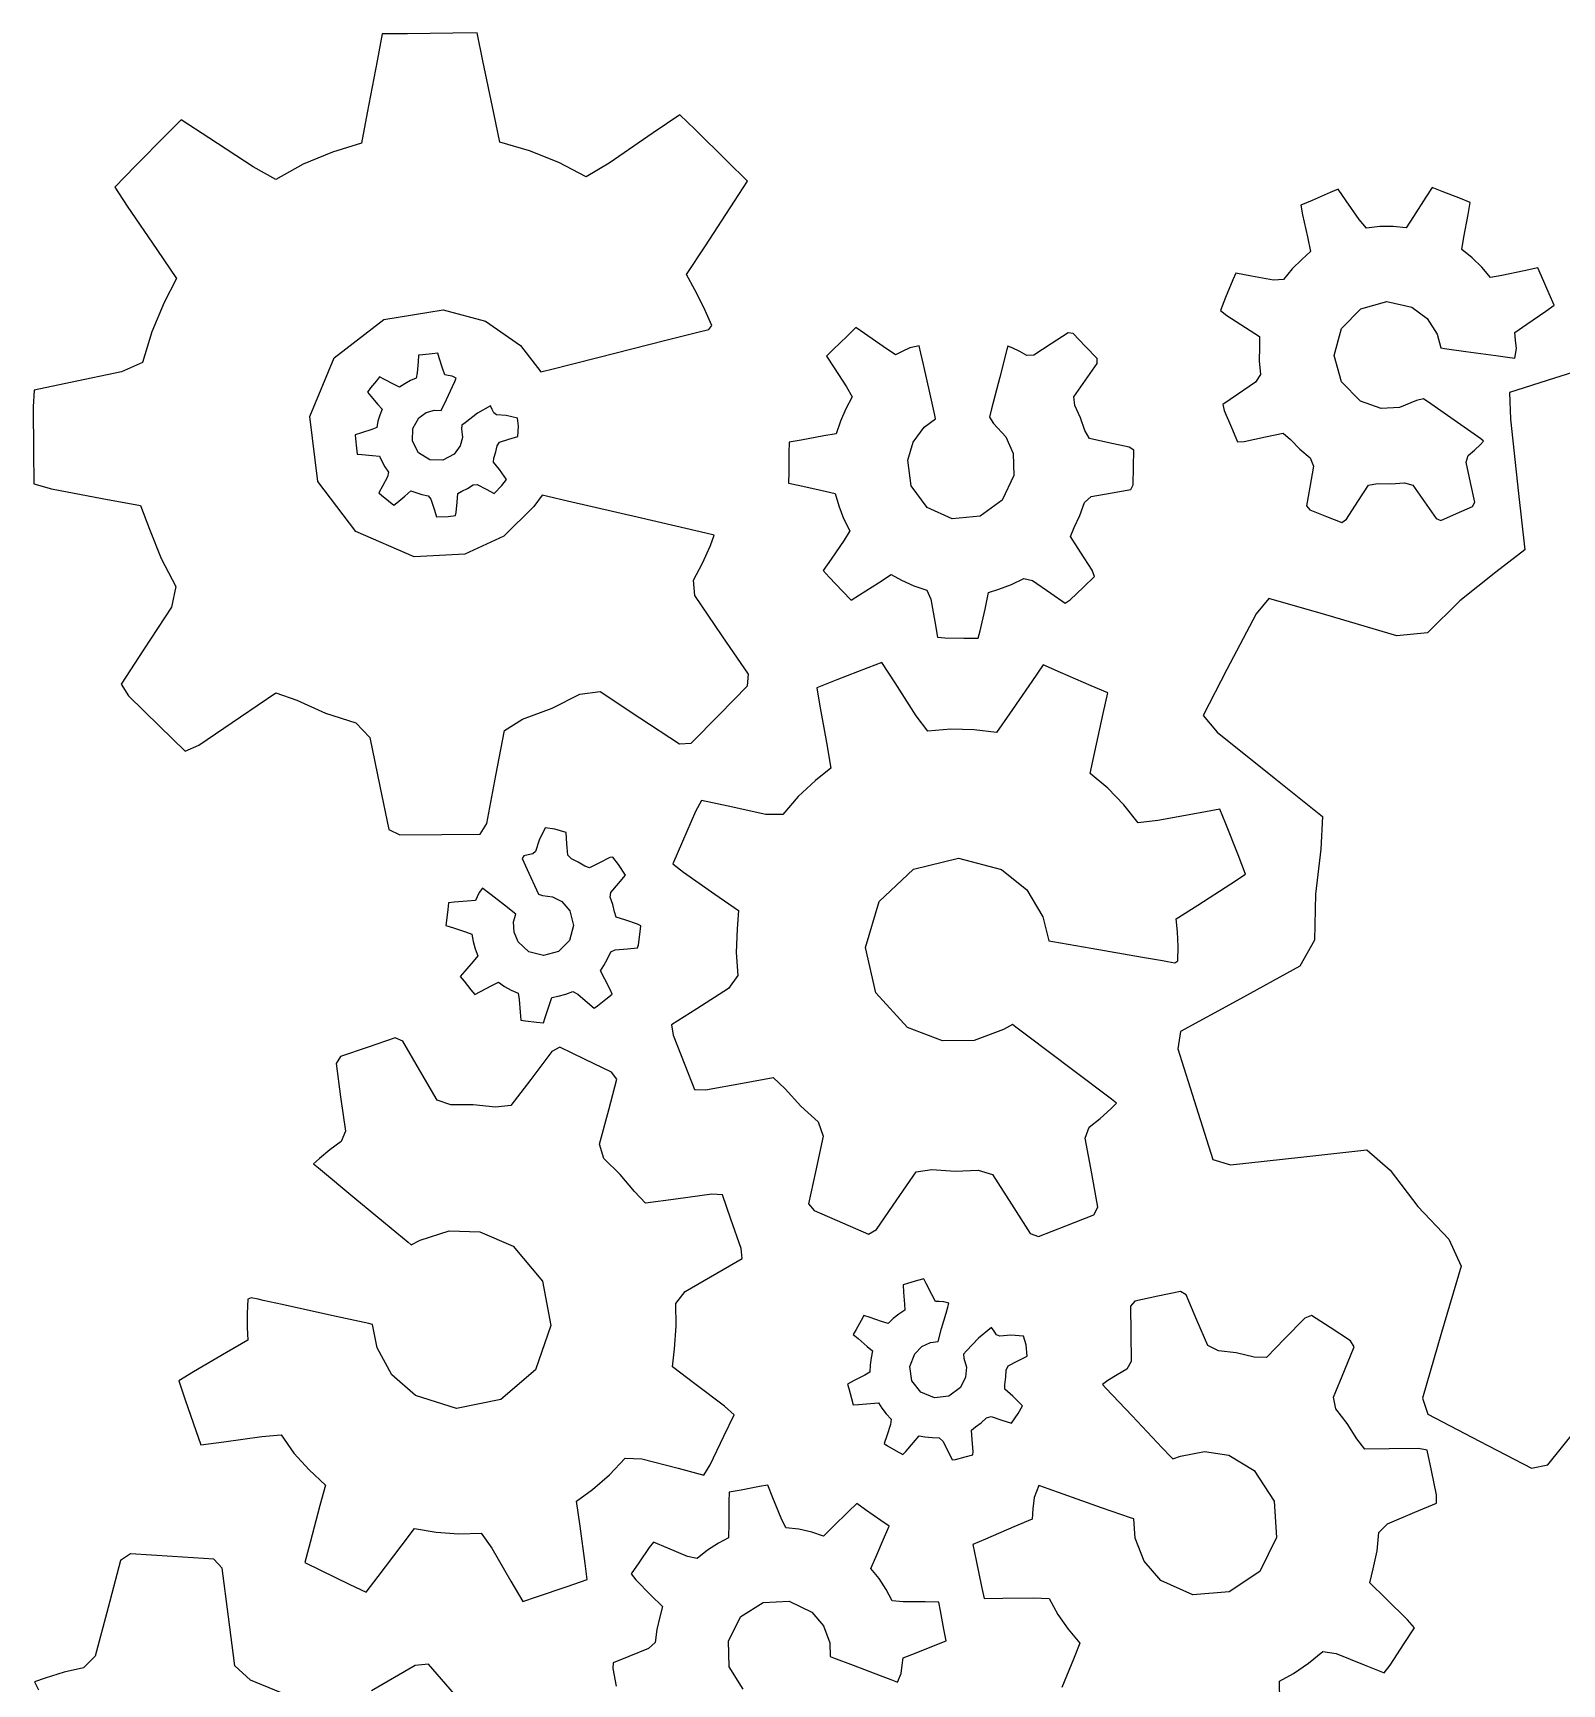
# Model space of a CAD drawing. Header units: metres. Extents: x 0 to 178, y 0 to 186.
# Drawn here: x 69.77 to 82.68, y 101.87 to 115.8 of the extents above; entities that cross this region are included whole.
import ezdxf

# ---------------------------------------------------------------- set-up
doc = ezdxf.new("R2010")
doc.units = ezdxf.units.M

msp = doc.modelspace()

# ---------------------------------------------------------------- linework, layer by layer
at = {"layer": 'COMPONENT0'}
for p, q in [((72.72, 115.794), (72.678, 115.568)), ((72.934, 115.796), (72.72, 115.794)), ((73.317, 115.8), (72.934, 115.796)), ((73.521, 115.802), (73.317, 115.8)), ((73.57, 115.566), (73.521, 115.802)), ((72.678, 115.568), (72.595, 115.127)), ((73.662, 115.126), (73.57, 115.566)), ((71.025, 115.069), (70.903, 114.949)), ((71.258, 114.916), (71.025, 115.069)), ((72.595, 115.127), (72.547, 114.871)), ((73.713, 114.881), (73.662, 115.126)), ((75.232, 115.112), (75.008, 114.959)), ((75.361, 114.987), (75.232, 115.112)), ((70.903, 114.949), (70.636, 114.677)), ((71.631, 114.672), (71.258, 114.916)), ((75.008, 114.959), (74.636, 114.705)), ((75.633, 114.72), (75.361, 114.987)), ((72.301, 114.797), (72.055, 114.695)), ((72.547, 114.871), (72.301, 114.797)), ((73.964, 114.809), (73.713, 114.881)), ((74.21, 114.71), (73.964, 114.809)), ((70.636, 114.677), (70.464, 114.501)), ((71.823, 114.567), (71.631, 114.672)), ((72.055, 114.695), (71.823, 114.567)), ((74.442, 114.587), (74.21, 114.71)), ((74.636, 114.705), (74.442, 114.587)), ((75.803, 114.553), (75.633, 114.72)), ((70.464, 114.501), (70.568, 114.342)), ((75.695, 114.383), (75.803, 114.553)), ((81.582, 114.499), (81.528, 114.416)), ((81.667, 114.465), (81.582, 114.499)), ((75.449, 114.007), (75.695, 114.383)), ((80.57, 114.39), (80.473, 114.348)), ((80.72, 114.456), (80.57, 114.39)), ((80.788, 114.484), (80.72, 114.456)), ((80.856, 114.385), (80.788, 114.484)), ((80.966, 114.228), (80.856, 114.385)), ((81.528, 114.416), (81.424, 114.254)), ((81.821, 114.405), (81.667, 114.465)), ((81.903, 114.372), (81.821, 114.405)), ((81.884, 114.271), (81.903, 114.372)), ((70.568, 114.342), (70.818, 113.976)), ((80.473, 114.348), (80.488, 114.268)), ((80.488, 114.268), (80.529, 114.081)), ((81.026, 114.155), (80.966, 114.228)), ((81.424, 114.254), (81.363, 114.159)), ((81.85, 114.08), (81.884, 114.271)), ((80.529, 114.081), (80.556, 113.957)), ((81.139, 114.168), (81.026, 114.155)), ((81.253, 114.169), (81.139, 114.168)), ((81.363, 114.159), (81.253, 114.169)), ((81.831, 113.974), (81.85, 114.08)), ((70.818, 113.976), (70.985, 113.731)), ((75.289, 113.764), (75.449, 114.007)), ((80.556, 113.957), (80.482, 113.892)), ((81.919, 113.905), (81.831, 113.974)), ((80.4, 113.811), (80.327, 113.721)), ((80.482, 113.892), (80.4, 113.811)), ((82.001, 113.826), (81.919, 113.905)), ((82.074, 113.739), (82.001, 113.826)), ((82.359, 113.796), (82.17, 113.755)), ((82.473, 113.821), (82.359, 113.796)), ((82.505, 113.75), (82.473, 113.821)), ((70.985, 113.731), (70.881, 113.528)), ((75.36, 113.635), (75.289, 113.764)), ((79.898, 113.72), (79.838, 113.57)), ((79.925, 113.775), (79.898, 113.72)), ((80.057, 113.751), (79.925, 113.775)), ((80.243, 113.717), (80.057, 113.751)), ((80.327, 113.721), (80.243, 113.717)), ((82.17, 113.755), (82.074, 113.739)), ((82.57, 113.6), (82.505, 113.75)), ((70.881, 113.528), (70.777, 113.282)), ((75.436, 113.487), (75.36, 113.635)), ((79.838, 113.57), (79.795, 113.46)), ((80.979, 113.474), (81.198, 113.536)), ((81.198, 113.536), (81.411, 113.488)), ((82.611, 113.506), (82.57, 113.6)), ((72.316, 113.06), (72.734, 113.385)), ((72.734, 113.385), (73.235, 113.467)), ((73.235, 113.467), (73.593, 113.372)), ((75.502, 113.333), (75.436, 113.487)), ((79.795, 113.46), (79.848, 113.419)), ((79.848, 113.419), (80.006, 113.318)), ((80.816, 113.31), (80.979, 113.474)), ((81.411, 113.488), (81.538, 113.392)), ((81.538, 113.392), (81.623, 113.262)), ((82.381, 113.345), (82.54, 113.455)), ((82.54, 113.455), (82.611, 113.506)), ((70.777, 113.282), (70.698, 113.023)), ((73.593, 113.372), (73.888, 113.165)), ((75.114, 113.209), (75.338, 113.266)), ((75.338, 113.266), (75.395, 113.28)), ((75.395, 113.28), (75.477, 113.301)), ((75.477, 113.301), (75.502, 113.333)), ((76.644, 113.245), (76.526, 113.131)), ((76.718, 113.316), (76.644, 113.245)), ((76.79, 113.268), (76.718, 113.316)), ((76.949, 113.157), (76.79, 113.268)), ((78.509, 113.272), (78.367, 113.18)), ((78.551, 113.267), (78.509, 113.272)), ((78.653, 113.161), (78.551, 113.267)), ((80.006, 113.318), (80.125, 113.241)), ((80.125, 113.241), (80.123, 113.15)), ((80.755, 113.08), (80.816, 113.31)), ((81.623, 113.262), (81.655, 113.146)), ((82.279, 113.274), (82.381, 113.345)), ((82.286, 113.211), (82.279, 113.274)), ((73.141, 113.096), (73.063, 113.087)), ((73.189, 113.101), (73.141, 113.096)), ((73.202, 113.062), (73.189, 113.101)), ((73.888, 113.165), (74.06, 112.944)), ((74.539, 113.064), (75.114, 113.209)), ((76.526, 113.131), (76.471, 113.076)), ((77.052, 113.086), (76.949, 113.157)), ((77.108, 113.115), (77.052, 113.086)), ((77.173, 113.146), (77.108, 113.115)), ((77.253, 113.162), (77.173, 113.146)), ((77.267, 113.101), (77.253, 113.162)), ((77.289, 113.004), (77.267, 113.101)), ((77.993, 113.131), (77.933, 112.899)), ((78.001, 113.161), (77.993, 113.131)), ((78.038, 113.146), (78.001, 113.161)), ((78.101, 113.116), (78.038, 113.146)), ((78.162, 113.082), (78.101, 113.116)), ((78.367, 113.18), (78.219, 113.085)), ((78.754, 113.057), (78.653, 113.161)), ((80.123, 113.15), (80.122, 113.035)), ((81.655, 113.146), (81.686, 113.141)), ((81.686, 113.141), (81.866, 113.116)), ((81.866, 113.116), (82.119, 113.081)), ((82.279, 113.059), (82.292, 113.14)), ((82.292, 113.14), (82.286, 113.211)), ((70.698, 113.023), (70.52, 112.942)), ((72.109, 112.566), (72.316, 113.06)), ((73.023, 113.028), (73.015, 112.936)), ((73.027, 113.083), (73.023, 113.028)), ((73.063, 113.087), (73.027, 113.083)), ((73.23, 112.975), (73.202, 113.062)), ((73.248, 112.918), (73.23, 112.975)), ((74.105, 112.955), (74.129, 112.961)), ((74.129, 112.961), (74.539, 113.064)), ((76.471, 113.076), (76.535, 112.978)), ((76.535, 112.978), (76.64, 112.816)), ((77.345, 112.755), (77.289, 113.004)), ((78.219, 113.085), (78.162, 113.082)), ((78.657, 112.874), (78.754, 113.014)), ((78.754, 113.014), (78.754, 113.057)), ((80.122, 113.035), (80.133, 112.921)), ((80.815, 112.86), (80.755, 113.08)), ((82.119, 113.081), (82.218, 113.067)), ((82.218, 113.067), (82.279, 113.059)), ((83.134, 113.053), (82.615, 112.89)), ((70.09, 112.853), (69.784, 112.789)), ((70.52, 112.942), (70.09, 112.853)), ((72.672, 112.868), (72.623, 112.807)), ((72.698, 112.901), (72.672, 112.868)), ((72.741, 112.878), (72.698, 112.901)), ((72.823, 112.836), (72.741, 112.878)), ((72.868, 112.813), (72.823, 112.836)), ((72.912, 112.843), (72.868, 112.813)), ((72.959, 112.869), (72.912, 112.843)), ((73.008, 112.89), (72.959, 112.869)), ((73.015, 112.936), (73.008, 112.89)), ((73.277, 112.913), (73.248, 112.918)), ((73.262, 112.709), (73.313, 112.819)), ((73.31, 112.906), (73.277, 112.913)), ((73.345, 112.889), (73.31, 112.906)), ((73.313, 112.819), (73.333, 112.862)), ((73.333, 112.862), (73.345, 112.889)), ((74.06, 112.944), (74.105, 112.955)), ((77.933, 112.899), (77.863, 112.632)), ((78.558, 112.731), (78.657, 112.874)), ((80.091, 112.857), (79.938, 112.751)), ((80.133, 112.921), (80.091, 112.857)), ((80.976, 112.695), (80.815, 112.86)), ((82.615, 112.89), (82.235, 112.77)), ((69.784, 112.789), (69.774, 112.648)), ((72.623, 112.807), (72.596, 112.773)), ((72.596, 112.773), (72.626, 112.737)), ((72.626, 112.737), (72.685, 112.667)), ((73.219, 112.618), (73.262, 112.709)), ((76.688, 112.731), (76.632, 112.632)), ((76.64, 112.816), (76.688, 112.731)), ((77.384, 112.578), (77.345, 112.755)), ((78.565, 112.658), (78.558, 112.731)), ((79.938, 112.751), (79.816, 112.667)), ((81.151, 112.635), (80.976, 112.695)), ((81.448, 112.701), (81.306, 112.643)), ((81.508, 112.716), (81.448, 112.701)), ((81.569, 112.674), (81.508, 112.716)), ((82.235, 112.77), (82.242, 112.544)), ((69.774, 112.648), (69.777, 112.273)), ((72.178, 112.018), (72.109, 112.566)), ((72.7, 112.579), (72.684, 112.526)), ((72.685, 112.667), (72.719, 112.627)), ((72.719, 112.627), (72.7, 112.579)), ((72.979, 112.465), (73.03, 112.555)), ((73.03, 112.555), (73.091, 112.599)), ((73.091, 112.599), (73.162, 112.62)), ((73.162, 112.62), (73.219, 112.618)), ((73.524, 112.594), (73.421, 112.513)), ((73.635, 112.656), (73.524, 112.594)), ((73.65, 112.626), (73.635, 112.656)), ((73.663, 112.596), (73.65, 112.626)), ((73.685, 112.581), (73.663, 112.596)), ((73.768, 112.574), (73.685, 112.581)), ((73.863, 112.553), (73.768, 112.574)), ((73.87, 112.484), (73.863, 112.553)), ((76.632, 112.632), (76.587, 112.528)), ((77.294, 112.476), (77.391, 112.547)), ((77.391, 112.547), (77.384, 112.578)), ((77.863, 112.632), (77.845, 112.56)), ((77.845, 112.56), (77.88, 112.508)), ((78.613, 112.555), (78.565, 112.658)), ((78.65, 112.447), (78.613, 112.555)), ((79.816, 112.667), (79.826, 112.618)), ((79.826, 112.618), (79.889, 112.473)), ((81.306, 112.643), (81.151, 112.635)), ((81.795, 112.515), (81.569, 112.674)), ((82.242, 112.544), (82.311, 111.916)), ((72.547, 112.429), (72.492, 112.412)), ((72.492, 112.412), (72.496, 112.377)), ((72.633, 112.456), (72.547, 112.429)), ((72.674, 112.473), (72.633, 112.456)), ((72.684, 112.526), (72.674, 112.473)), ((72.976, 112.357), (72.979, 112.465)), ((73.393, 112.492), (73.391, 112.462)), ((73.391, 112.462), (73.398, 112.39)), ((73.421, 112.513), (73.393, 112.492)), ((73.789, 112.375), (73.866, 112.399)), ((73.866, 112.399), (73.87, 112.484)), ((76.447, 112.402), (76.257, 112.367)), ((76.553, 112.421), (76.447, 112.402)), ((76.587, 112.528), (76.553, 112.421)), ((77.201, 112.351), (77.294, 112.476)), ((77.88, 112.508), (77.984, 112.396)), ((78.69, 112.38), (78.65, 112.447)), ((79.889, 112.473), (79.94, 112.354)), ((80.174, 112.394), (80.325, 112.427)), ((80.325, 112.427), (80.386, 112.373)), ((81.991, 112.377), (81.795, 112.515)), ((69.777, 112.273), (69.78, 111.998)), ((72.496, 112.377), (72.504, 112.3)), ((72.504, 112.3), (72.51, 112.25)), ((73.028, 112.261), (72.976, 112.357)), ((73.124, 112.201), (73.028, 112.261)), ((73.38, 112.319), (73.329, 112.248)), ((73.398, 112.39), (73.38, 112.319)), ((73.663, 112.216), (73.68, 112.268)), ((73.68, 112.268), (73.692, 112.32)), ((73.692, 112.32), (73.71, 112.35)), ((73.71, 112.35), (73.789, 112.375)), ((76.153, 112.261), (76.151, 112.096)), ((76.155, 112.349), (76.153, 112.261)), ((76.257, 112.367), (76.155, 112.349)), ((77.156, 112.198), (77.201, 112.351)), ((77.984, 112.396), (78.045, 112.254)), ((78.852, 112.345), (78.69, 112.38)), ((79.025, 112.308), (78.852, 112.345)), ((79.063, 112.281), (79.025, 112.308)), ((79.06, 112.142), (79.063, 112.281)), ((79.94, 112.354), (79.995, 112.355)), ((79.995, 112.355), (80.174, 112.394)), ((80.386, 112.373), (80.465, 112.291)), ((80.465, 112.291), (80.553, 112.217)), ((81.886, 112.236), (81.939, 112.281)), ((81.939, 112.281), (81.989, 112.329)), ((81.989, 112.329), (82.016, 112.359)), ((82.016, 112.359), (81.991, 112.377)), ((72.51, 112.25), (72.549, 112.246)), ((72.549, 112.246), (72.639, 112.238)), ((72.639, 112.238), (72.699, 112.233)), ((72.699, 112.233), (72.718, 112.19)), ((72.718, 112.19), (72.743, 112.142)), ((72.743, 112.142), (72.774, 112.097)), ((73.232, 112.198), (73.124, 112.201)), ((73.329, 112.248), (73.232, 112.198)), ((73.659, 112.18), (73.663, 112.216)), ((73.71, 112.12), (73.659, 112.18)), ((77.185, 111.982), (77.156, 112.198)), ((78.045, 112.254), (78.05, 112.069)), ((79.058, 111.99), (79.06, 112.142)), ((80.581, 112.147), (80.548, 111.97)), ((80.553, 112.217), (80.581, 112.147)), ((81.868, 112.182), (81.886, 112.236)), ((81.906, 112.01), (81.868, 112.182)), ((69.78, 111.998), (69.93, 111.957)), ((72.498, 111.596), (72.178, 112.018)), ((72.764, 112.058), (72.723, 111.978)), ((72.774, 112.097), (72.764, 112.058)), ((73.441, 111.96), (73.487, 111.99)), ((73.487, 111.99), (73.522, 111.993)), ((73.522, 111.993), (73.598, 111.953)), ((73.665, 111.918), (73.729, 111.984)), ((73.77, 112.035), (73.71, 112.12)), ((73.729, 111.984), (73.77, 112.035)), ((76.151, 112.096), (76.149, 112.004)), ((76.149, 112.004), (76.246, 111.983)), ((76.246, 111.983), (76.434, 111.942)), ((77.32, 111.798), (77.185, 111.982)), ((78.05, 112.069), (77.953, 111.86)), ((79.038, 111.951), (79.058, 111.99)), ((80.954, 111.848), (81.044, 111.988)), ((81.044, 111.988), (81.12, 112.001)), ((81.12, 112.001), (81.234, 111.998)), ((81.234, 111.998), (81.347, 112.007)), ((81.347, 112.007), (81.418, 111.988)), ((81.418, 111.988), (81.517, 111.846)), ((81.942, 111.844), (81.906, 112.01)), ((69.93, 111.957), (70.358, 111.876)), ((70.358, 111.876), (70.682, 111.815)), ((72.723, 111.978), (72.693, 111.922)), ((72.693, 111.922), (72.714, 111.902)), ((72.714, 111.902), (72.774, 111.854)), ((72.774, 111.854), (72.818, 111.819)), ((72.844, 111.838), (72.912, 111.895)), ((72.912, 111.895), (72.963, 111.939)), ((72.963, 111.939), (73.004, 111.925)), ((73.004, 111.925), (73.056, 111.908)), ((73.056, 111.908), (73.109, 111.898)), ((73.109, 111.898), (73.132, 111.869)), ((73.132, 111.869), (73.159, 111.786)), ((73.346, 111.756), (73.354, 111.843)), ((73.354, 111.843), (73.36, 111.916)), ((73.36, 111.916), (73.393, 111.936)), ((73.393, 111.936), (73.441, 111.96)), ((73.598, 111.953), (73.665, 111.918)), ((74.07, 111.902), (74, 111.806)), ((74.118, 111.891), (74.07, 111.902)), ((74.285, 111.852), (74.118, 111.891)), ((74.91, 111.708), (74.285, 111.852)), ((76.434, 111.942), (76.544, 111.918)), ((76.544, 111.918), (76.573, 111.812)), ((77.953, 111.86), (77.767, 111.727)), ((78.647, 111.841), (78.703, 111.891)), ((78.703, 111.891), (78.88, 111.923)), ((78.88, 111.923), (79.038, 111.951)), ((80.548, 111.97), (80.52, 111.812)), ((80.858, 111.699), (80.954, 111.848)), ((81.517, 111.846), (81.615, 111.705)), ((81.922, 111.807), (81.942, 111.844)), ((82.311, 111.916), (82.363, 111.441)), ((70.682, 111.815), (70.757, 111.617)), ((72.818, 111.819), (72.844, 111.838)), ((73.159, 111.786), (73.18, 111.719)), ((73.18, 111.719), (73.278, 111.724)), ((73.278, 111.724), (73.339, 111.731)), ((73.339, 111.731), (73.346, 111.756)), ((74, 111.806), (73.746, 111.557)), ((75.452, 111.582), (74.91, 111.708)), ((76.573, 111.812), (76.614, 111.705)), ((76.614, 111.705), (76.666, 111.603)), ((77.531, 111.703), (77.32, 111.798)), ((77.767, 111.727), (77.531, 111.703)), ((78.559, 111.63), (78.609, 111.732)), ((78.609, 111.732), (78.647, 111.841)), ((80.52, 111.812), (80.549, 111.78)), ((80.549, 111.78), (80.691, 111.724)), ((80.691, 111.724), (80.82, 111.673)), ((81.615, 111.705), (81.655, 111.69)), ((81.655, 111.69), (81.788, 111.748)), ((81.788, 111.748), (81.922, 111.807)), ((70.757, 111.617), (70.855, 111.368)), ((72.989, 111.382), (72.498, 111.596)), ((75.523, 111.566), (75.452, 111.582)), ((75.49, 111.478), (75.523, 111.566)), ((76.666, 111.603), (76.619, 111.522)), ((78.53, 111.553), (78.559, 111.63)), ((80.82, 111.673), (80.858, 111.699)), ((73.746, 111.557), (73.419, 111.406)), ((75.424, 111.329), (75.49, 111.478)), ((76.619, 111.522), (76.51, 111.364)), ((78.614, 111.423), (78.53, 111.553)), ((82.363, 111.441), (82.12, 111.254)), ((70.855, 111.368), (70.979, 111.132)), ((73.419, 111.406), (72.989, 111.382)), ((75.349, 111.186), (75.424, 111.329)), ((76.51, 111.364), (76.441, 111.266)), ((78.713, 111.269), (78.614, 111.423)), ((75.359, 111.055), (75.349, 111.186)), ((76.441, 111.266), (76.492, 111.212)), ((76.492, 111.212), (76.606, 111.094)), ((76.749, 111.061), (76.909, 111.164)), ((76.909, 111.164), (77.017, 111.233)), ((77.017, 111.233), (77.103, 111.186)), ((77.103, 111.186), (77.207, 111.139)), ((77.924, 111.111), (78.032, 111.15)), ((78.032, 111.15), (78.135, 111.201)), ((78.135, 111.201), (78.21, 111.183)), ((78.21, 111.183), (78.362, 111.077)), ((78.64, 111.128), (78.733, 111.218)), ((78.733, 111.218), (78.713, 111.269)), ((82.12, 111.254), (81.816, 111.011)), ((70.979, 111.132), (70.942, 110.957)), ((75.59, 110.717), (75.359, 111.055)), ((76.606, 111.094), (76.679, 111.018)), ((76.679, 111.018), (76.749, 111.061)), ((77.207, 111.139), (77.318, 111.102)), ((77.318, 111.102), (77.351, 111.024)), ((77.351, 111.024), (77.384, 110.838)), ((77.808, 110.942), (77.837, 111.081)), ((77.837, 111.081), (77.924, 111.111)), ((78.362, 111.077), (78.484, 110.993)), ((78.484, 110.993), (78.527, 111.019)), ((78.527, 111.019), (78.64, 111.128)), ((80.204, 111.032), (80.095, 110.902)), ((80.684, 110.892), (80.204, 111.032)), ((81.816, 111.011), (81.542, 110.741)), ((70.942, 110.957), (70.706, 110.597)), ((77.768, 110.759), (77.808, 110.942)), ((80.095, 110.902), (79.85, 110.432)), ((81.283, 110.717), (80.684, 110.892)), ((77.384, 110.838), (77.408, 110.706)), ((77.749, 110.695), (77.768, 110.759)), ((81.542, 110.741), (81.283, 110.717)), ((70.706, 110.597), (70.518, 110.309)), ((75.812, 110.392), (75.59, 110.717)), ((77.408, 110.706), (77.469, 110.7)), ((77.469, 110.7), (77.63, 110.697)), ((77.63, 110.697), (77.749, 110.695)), ((76.937, 110.492), (76.819, 110.447)), ((77.049, 110.319), (76.937, 110.492)), ((78.3, 110.471), (78.203, 110.331)), ((78.445, 110.408), (78.3, 110.471)), ((75.803, 110.295), (75.812, 110.392)), ((76.557, 110.344), (76.388, 110.278)), ((76.819, 110.447), (76.557, 110.344)), ((77.227, 110.041), (77.049, 110.319)), ((78.203, 110.331), (78.014, 110.059)), ((78.704, 110.295), (78.445, 110.408)), ((79.85, 110.432), (79.649, 110.045)), ((70.518, 110.309), (70.581, 110.211)), ((70.581, 110.211), (70.842, 109.955)), ((71.525, 110.034), (71.822, 110.236)), ((71.822, 110.236), (72.001, 110.173)), ((72.001, 110.173), (72.243, 110.065)), ((74.154, 110.105), (74.389, 110.223)), ((74.389, 110.223), (74.559, 110.246)), ((74.559, 110.246), (74.896, 110.024)), ((75.564, 110.051), (75.803, 110.295)), ((76.388, 110.278), (76.41, 110.139)), ((78.843, 110.235), (78.704, 110.295)), ((78.805, 110.061), (78.843, 110.235)), ((71.174, 109.794), (71.525, 110.034)), ((72.243, 110.065), (72.497, 109.983)), ((73.905, 110.013), (74.154, 110.105)), ((75.327, 109.81), (75.564, 110.051)), ((76.41, 110.139), (76.469, 109.816)), ((77.325, 109.913), (77.227, 110.041)), ((78.014, 110.059), (77.905, 109.901)), ((78.734, 109.737), (78.805, 110.061)), ((79.649, 110.045), (79.767, 109.903)), ((70.842, 109.955), (71.057, 109.744)), ((72.497, 109.983), (72.617, 109.857)), ((73.681, 109.537), (73.753, 109.917)), ((73.753, 109.917), (73.905, 110.013)), ((74.896, 110.024), (75.229, 109.806)), ((77.52, 109.929), (77.325, 109.913)), ((77.717, 109.924), (77.52, 109.929)), ((77.905, 109.901), (77.717, 109.924)), ((79.767, 109.903), (80.249, 109.517)), ((71.057, 109.744), (71.174, 109.794)), ((72.617, 109.857), (72.702, 109.447)), ((75.229, 109.806), (75.327, 109.81)), ((76.469, 109.816), (76.508, 109.601)), ((78.695, 109.556), (78.734, 109.737)), ((73.605, 109.133), (73.681, 109.537)), ((76.376, 109.495), (76.232, 109.361)), ((76.508, 109.601), (76.376, 109.495)), ((78.843, 109.432), (78.695, 109.556)), ((80.249, 109.517), (80.655, 109.192)), ((72.702, 109.447), (72.778, 109.081)), ((76.232, 109.361), (76.101, 109.21)), ((78.979, 109.291), (78.843, 109.432)), ((75.364, 109.235), (75.254, 108.981)), ((75.414, 109.327), (75.364, 109.235)), ((75.64, 109.278), (75.414, 109.327)), ((75.957, 109.209), (75.64, 109.278)), ((76.101, 109.21), (75.957, 109.209)), ((79.099, 109.138), (78.979, 109.291)), ((79.592, 109.218), (79.265, 109.159)), ((79.789, 109.254), (79.592, 109.218)), ((79.839, 109.131), (79.789, 109.254)), ((72.778, 109.081), (72.869, 109.038)), ((73.546, 109.044), (73.605, 109.133)), ((74.095, 109.095), (74.045, 108.992)), ((74.177, 109.085), (74.095, 109.095)), ((74.273, 109.058), (74.177, 109.085)), ((74.28, 108.962), (74.273, 109.058)), ((79.265, 109.159), (79.099, 109.138)), ((79.943, 108.869), (79.839, 109.131)), ((80.655, 109.192), (80.643, 108.917)), ((72.869, 109.038), (73.223, 109.041)), ((73.223, 109.041), (73.546, 109.044)), ((74.045, 108.992), (74.015, 108.898)), ((74.288, 108.865), (74.28, 108.962)), ((75.254, 108.981), (75.173, 108.794)), ((80.643, 108.917), (80.596, 108.536)), ((73.915, 108.86), (73.901, 108.837)), ((73.901, 108.837), (73.957, 108.715)), ((73.953, 108.869), (73.915, 108.86)), ((73.991, 108.876), (73.953, 108.869)), ((74.015, 108.898), (73.991, 108.876)), ((74.318, 108.836), (74.288, 108.865)), ((74.375, 108.808), (74.318, 108.836)), ((74.43, 108.774), (74.375, 108.808)), ((74.554, 108.802), (74.471, 108.759)), ((74.642, 108.847), (74.554, 108.802)), ((74.668, 108.849), (74.642, 108.847)), ((74.716, 108.788), (74.668, 108.849)), ((74.775, 108.697), (74.716, 108.788)), ((75.173, 108.794), (75.262, 108.721)), ((77.204, 108.748), (77.584, 108.841)), ((77.584, 108.841), (77.947, 108.746)), ((80.007, 108.705), (79.943, 108.869)), ((73.957, 108.715), (74.022, 108.574)), ((74.471, 108.759), (74.43, 108.774)), ((74.716, 108.628), (74.775, 108.697)), ((75.262, 108.721), (75.527, 108.538)), ((76.915, 108.476), (77.204, 108.748)), ((77.947, 108.746), (78.16, 108.574)), ((79.883, 108.623), (80.007, 108.705)), ((73.522, 108.515), (73.508, 108.483)), ((73.539, 108.552), (73.522, 108.515)), ((73.568, 108.587), (73.539, 108.552)), ((73.596, 108.566), (73.568, 108.587)), ((73.64, 108.531), (73.596, 108.566)), ((73.753, 108.443), (73.64, 108.531)), ((74.022, 108.574), (74.039, 108.536)), ((74.039, 108.536), (74.073, 108.526)), ((74.073, 108.526), (74.158, 108.515)), ((74.158, 108.515), (74.236, 108.475)), ((74.644, 108.51), (74.65, 108.551)), ((74.666, 108.449), (74.644, 108.51)), ((74.65, 108.551), (74.716, 108.628)), ((75.527, 108.538), (75.727, 108.4)), ((78.16, 108.574), (78.297, 108.345)), ((79.603, 108.444), (79.883, 108.623)), ((80.596, 108.536), (80.589, 108.148)), ((73.274, 108.407), (73.263, 108.315)), ((73.281, 108.464), (73.274, 108.407)), ((73.329, 108.468), (73.281, 108.464)), ((73.438, 108.477), (73.329, 108.468)), ((73.508, 108.483), (73.438, 108.477)), ((73.847, 108.369), (73.753, 108.443)), ((73.83, 108.304), (73.847, 108.369)), ((74.236, 108.475), (74.304, 108.396)), ((74.304, 108.396), (74.336, 108.271)), ((74.681, 108.387), (74.666, 108.449)), ((74.696, 108.343), (74.681, 108.387)), ((75.727, 108.4), (75.717, 108.243)), ((76.798, 108.086), (76.915, 108.476)), ((79.422, 108.328), (79.603, 108.444)), ((73.263, 108.315), (73.259, 108.272)), ((73.259, 108.272), (73.321, 108.252)), ((73.321, 108.252), (73.425, 108.218)), ((73.834, 108.217), (73.83, 108.304)), ((74.336, 108.271), (74.302, 108.147)), ((74.778, 108.316), (74.696, 108.343)), ((74.876, 108.285), (74.778, 108.316)), ((74.903, 108.27), (74.876, 108.285)), ((74.895, 108.197), (74.903, 108.27)), ((75.717, 108.243), (75.709, 108.045)), ((78.297, 108.345), (78.346, 108.144)), ((79.432, 108.219), (79.422, 108.328)), ((73.425, 108.218), (73.476, 108.199)), ((73.476, 108.199), (73.487, 108.136)), ((73.487, 108.136), (73.504, 108.075)), ((73.869, 108.134), (73.834, 108.217)), ((73.959, 108.051), (73.869, 108.134)), ((74.302, 108.147), (74.208, 108.053)), ((74.792, 108.076), (74.875, 108.083)), ((74.875, 108.083), (74.884, 108.11)), ((74.884, 108.11), (74.895, 108.197)), ((76.886, 107.705), (76.798, 108.086)), ((78.346, 108.144), (78.379, 108.138)), ((78.379, 108.138), (78.705, 108.081)), ((78.705, 108.081), (79.137, 108.006)), ((79.438, 108.096), (79.432, 108.219)), ((79.436, 107.973), (79.438, 108.096)), ((80.589, 108.148), (80.465, 107.929)), ((73.489, 107.97), (73.418, 107.887)), ((73.528, 108.016), (73.489, 107.97)), ((73.504, 108.075), (73.528, 108.016)), ((74.083, 108.019), (73.959, 108.051)), ((74.208, 108.053), (74.083, 108.019)), ((74.59, 107.935), (74.623, 107.99)), ((74.623, 107.99), (74.649, 108.049)), ((74.649, 108.049), (74.688, 108.068)), ((74.688, 108.068), (74.792, 108.076)), ((75.709, 108.045), (75.721, 107.85)), ((79.137, 108.006), (79.306, 107.976)), ((79.306, 107.976), (79.348, 107.969)), ((79.348, 107.969), (79.41, 107.958)), ((79.41, 107.958), (79.436, 107.973)), ((73.418, 107.887), (73.38, 107.843)), ((73.38, 107.843), (73.411, 107.804)), ((73.411, 107.804), (73.469, 107.731)), ((74.563, 107.891), (74.59, 107.935)), ((74.599, 107.82), (74.563, 107.891)), ((74.647, 107.726), (74.599, 107.82)), ((75.721, 107.85), (75.644, 107.742)), ((80.465, 107.929), (79.932, 107.637)), ((73.469, 107.731), (73.501, 107.691)), ((73.501, 107.691), (73.55, 107.716)), ((73.55, 107.716), (73.647, 107.766)), ((73.647, 107.766), (73.703, 107.794)), ((73.703, 107.794), (73.753, 107.758)), ((73.753, 107.758), (73.809, 107.727)), ((73.809, 107.727), (73.868, 107.701)), ((73.868, 107.701), (73.876, 107.649)), ((74.13, 107.597), (74.152, 107.665)), ((74.152, 107.665), (74.206, 107.675)), ((74.206, 107.675), (74.269, 107.692)), ((74.269, 107.692), (74.33, 107.715)), ((74.33, 107.715), (74.371, 107.693)), ((74.371, 107.693), (74.452, 107.624)), ((74.609, 107.65), (74.662, 107.692)), ((74.662, 107.692), (74.647, 107.726)), ((75.644, 107.742), (75.376, 107.57)), ((77.153, 107.413), (76.886, 107.705)), ((73.876, 107.649), (73.885, 107.541)), ((73.885, 107.541), (73.89, 107.474)), ((74.097, 107.495), (74.13, 107.597)), ((74.452, 107.624), (74.51, 107.575)), ((74.51, 107.575), (74.538, 107.594)), ((74.538, 107.594), (74.609, 107.65)), ((75.376, 107.57), (75.162, 107.433)), ((79.932, 107.637), (79.458, 107.377)), ((73.89, 107.474), (73.931, 107.469)), ((73.931, 107.469), (74.023, 107.458)), ((74.023, 107.458), (74.082, 107.451)), ((74.082, 107.451), (74.097, 107.495)), ((75.162, 107.433), (75.176, 107.347)), ((77.45, 107.299), (77.153, 107.413)), ((77.963, 107.395), (77.716, 107.303)), ((78.039, 107.438), (77.963, 107.395)), ((78.068, 107.416), (78.039, 107.438)), ((78.169, 107.34), (78.068, 107.416)), ((72.601, 107.247), (72.369, 107.167)), ((72.83, 107.326), (72.601, 107.247)), ((72.894, 107.297), (72.83, 107.326)), ((73.038, 107.05), (72.894, 107.297)), ((74.219, 107.247), (74.153, 107.209)), ((74.428, 107.145), (74.219, 107.247)), ((75.176, 107.347), (75.275, 107.096)), ((77.716, 107.303), (77.45, 107.299)), ((78.547, 107.054), (78.169, 107.34)), ((79.458, 107.377), (79.436, 107.232)), ((72.369, 107.167), (72.331, 107.107)), ((72.331, 107.107), (72.37, 106.828)), ((74.153, 107.209), (73.974, 106.973)), ((74.656, 107.034), (74.428, 107.145)), ((79.436, 107.232), (79.59, 106.743)), ((73.184, 106.8), (73.038, 107.05)), ((73.974, 106.973), (73.806, 106.753)), ((74.632, 106.718), (74.7, 106.977)), ((74.7, 106.977), (74.656, 107.034)), ((75.275, 107.096), (75.356, 106.889)), ((75.76, 106.943), (76.021, 106.991)), ((76.021, 106.991), (76.122, 106.894)), ((78.875, 106.806), (78.547, 107.054)), ((72.37, 106.828), (72.41, 106.537)), ((75.356, 106.889), (75.45, 106.887)), ((75.45, 106.887), (75.76, 106.943)), ((76.122, 106.894), (76.253, 106.749)), ((73.3, 106.76), (73.184, 106.8)), ((73.489, 106.76), (73.3, 106.76)), ((73.678, 106.74), (73.489, 106.76)), ((73.806, 106.753), (73.678, 106.74)), ((74.555, 106.427), (74.632, 106.718)), ((76.253, 106.749), (76.4, 106.616)), ((78.781, 106.644), (78.87, 106.725)), ((78.87, 106.725), (78.918, 106.774)), ((78.918, 106.774), (78.875, 106.806)), ((79.59, 106.743), (79.731, 106.297)), ((76.4, 106.616), (76.443, 106.495)), ((78.654, 106.478), (78.687, 106.57)), ((78.687, 106.57), (78.781, 106.644)), ((72.374, 106.449), (72.28, 106.381)), ((72.41, 106.537), (72.374, 106.449)), ((74.592, 106.308), (74.555, 106.427)), ((76.443, 106.495), (76.377, 106.193)), ((78.708, 106.181), (78.654, 106.478)), ((72.191, 106.307), (72.141, 106.261)), ((72.28, 106.381), (72.191, 106.307)), ((74.729, 106.173), (74.592, 106.308)), ((79.731, 106.297), (79.879, 106.252)), ((79.879, 106.252), (80.472, 106.317)), ((80.472, 106.317), (81.029, 106.379)), ((81.029, 106.379), (81.226, 106.208)), ((72.141, 106.261), (72.182, 106.228)), ((72.182, 106.228), (72.489, 105.973)), ((74.85, 106.027), (74.729, 106.173)), ((76.377, 106.193), (76.318, 105.924)), ((77.065, 105.959), (77.227, 106.194)), ((77.227, 106.194), (77.359, 106.213)), ((77.359, 106.213), (77.555, 106.201)), ((77.555, 106.201), (77.749, 106.209)), ((77.749, 106.209), (77.87, 106.173)), ((77.87, 106.173), (78.031, 105.922)), ((78.76, 105.895), (78.708, 106.181)), ((81.226, 106.208), (81.46, 105.902)), ((74.944, 105.929), (74.85, 106.027)), ((75.502, 106.005), (75.2, 105.964)), ((75.593, 105.999), (75.502, 106.005)), ((75.664, 105.795), (75.593, 105.999)), ((72.489, 105.973), (72.844, 105.68)), ((75.2, 105.964), (74.944, 105.929)), ((76.318, 105.924), (76.367, 105.867)), ((76.367, 105.867), (76.606, 105.763)), ((76.892, 105.709), (77.065, 105.959)), ((78.031, 105.922), (78.19, 105.675)), ((78.725, 105.832), (78.76, 105.895)), ((81.46, 105.902), (81.722, 105.625)), ((75.749, 105.547), (75.664, 105.795)), ((76.606, 105.763), (76.825, 105.668)), ((78.258, 105.648), (78.49, 105.739)), ((78.49, 105.739), (78.725, 105.832)), ((72.844, 105.68), (72.939, 105.602)), ((72.939, 105.602), (72.966, 105.579)), ((72.966, 105.579), (73.042, 105.618)), ((73.042, 105.618), (73.285, 105.697)), ((73.285, 105.697), (73.544, 105.689)), ((73.544, 105.689), (73.827, 105.567)), ((76.825, 105.668), (76.892, 105.709)), ((78.19, 105.675), (78.258, 105.648)), ((81.722, 105.625), (81.825, 105.399)), ((73.827, 105.567), (74.074, 105.272)), ((75.545, 105.339), (75.759, 105.464)), ((75.759, 105.464), (75.749, 105.547)), ((75.278, 105.184), (75.545, 105.339)), ((81.825, 105.399), (81.661, 104.838)), ((74.074, 105.272), (74.144, 104.899)), ((75.199, 105.083), (75.278, 105.184)), ((77.155, 105.253), (77.116, 105.241)), ((77.116, 105.241), (77.121, 105.18)), ((77.121, 105.18), (77.129, 105.078)), ((77.239, 105.277), (77.155, 105.253)), ((77.291, 105.291), (77.239, 105.277)), ((77.312, 105.251), (77.291, 105.291)), ((77.359, 105.159), (77.312, 105.251)), ((77.389, 105.1), (77.359, 105.159)), ((79.457, 105.186), (79.265, 105.145)), ((79.506, 105.156), (79.457, 105.186)), ((71.588, 105.12), (71.581, 105)), ((71.614, 105.132), (71.588, 105.12)), ((71.674, 105.119), (71.614, 105.132)), ((71.715, 105.11), (71.674, 105.119)), ((71.877, 105.074), (71.715, 105.11)), ((72.293, 104.983), (71.877, 105.074)), ((75.202, 104.892), (75.199, 105.083)), ((77.13, 105.026), (77.08, 104.994)), ((77.129, 105.078), (77.13, 105.026)), ((77.422, 105.1), (77.389, 105.1)), ((77.46, 105.098), (77.422, 105.1)), ((77.502, 105.085), (77.46, 105.098)), ((77.479, 105.003), (77.493, 105.053)), ((77.493, 105.053), (77.502, 105.085)), ((79.071, 105.104), (79.036, 105.06)), ((79.036, 105.06), (79.038, 104.832)), ((79.265, 105.145), (79.071, 105.104)), ((79.596, 104.944), (79.506, 105.156)), ((71.581, 105), (71.582, 104.88)), ((71.582, 104.88), (71.586, 104.774)), ((72.607, 104.914), (72.293, 104.983)), ((72.639, 104.907), (72.607, 104.914)), ((72.678, 104.71), (72.639, 104.907)), ((74.144, 104.899), (74.013, 104.524)), ((75.186, 104.7), (75.202, 104.892)), ((76.763, 104.94), (76.72, 104.864)), ((76.786, 104.981), (76.763, 104.94)), ((76.838, 104.964), (76.786, 104.981)), ((76.935, 104.933), (76.838, 104.964)), ((76.99, 104.915), (76.935, 104.933)), ((77.032, 104.956), (76.99, 104.915)), ((77.08, 104.994), (77.032, 104.956)), ((77.442, 104.872), (77.479, 105.003)), ((77.864, 104.881), (77.753, 104.792)), ((77.886, 104.851), (77.864, 104.881)), ((79.688, 104.729), (79.596, 104.944)), ((80.506, 104.96), (80.339, 104.789)), ((80.563, 104.983), (80.506, 104.96)), ((80.72, 104.881), (80.563, 104.983)), ((80.891, 104.769), (80.72, 104.881)), ((71.586, 104.774), (71.406, 104.669)), ((76.72, 104.864), (76.696, 104.822)), ((76.696, 104.822), (76.736, 104.788)), ((76.736, 104.788), (76.814, 104.721)), ((77.274, 104.72), (77.349, 104.755)), ((77.349, 104.755), (77.412, 104.764)), ((77.412, 104.764), (77.442, 104.872)), ((77.753, 104.792), (77.653, 104.685)), ((77.906, 104.82), (77.886, 104.851)), ((77.933, 104.807), (77.906, 104.82)), ((78.026, 104.815), (77.933, 104.807)), ((78.133, 104.809), (78.026, 104.815)), ((78.154, 104.734), (78.133, 104.809)), ((79.038, 104.832), (79.042, 104.595)), ((80.339, 104.789), (80.183, 104.629)), ((80.922, 104.719), (80.891, 104.769)), ((81.661, 104.838), (81.499, 104.284)), ((71.406, 104.669), (71.128, 104.507)), ((72.802, 104.482), (72.678, 104.71)), ((75.17, 104.549), (75.186, 104.7)), ((76.814, 104.721), (76.859, 104.683)), ((76.846, 104.626), (76.838, 104.566)), ((76.859, 104.683), (76.846, 104.626)), ((77.174, 104.552), (77.215, 104.66)), ((77.215, 104.66), (77.274, 104.72)), ((77.653, 104.685), (77.627, 104.656)), ((77.627, 104.656), (77.63, 104.623)), ((77.63, 104.623), (77.651, 104.545)), ((78.084, 104.599), (78.165, 104.64)), ((78.165, 104.64), (78.154, 104.734)), ((79.777, 104.685), (79.688, 104.729)), ((79.928, 104.666), (79.777, 104.685)), ((80.078, 104.631), (79.928, 104.666)), ((80.183, 104.629), (80.078, 104.631)), ((80.841, 104.518), (80.922, 104.719)), ((71.128, 104.507), (71.003, 104.432)), ((73.001, 104.307), (72.802, 104.482)), ((74.013, 104.524), (73.722, 104.273)), ((75.358, 104.406), (75.17, 104.549)), ((76.795, 104.479), (76.704, 104.433)), ((76.837, 104.505), (76.795, 104.479)), ((76.838, 104.566), (76.837, 104.505)), ((77.191, 104.432), (77.174, 104.552)), ((77.644, 104.463), (77.6, 104.376)), ((77.651, 104.545), (77.644, 104.463)), ((77.974, 104.401), (77.984, 104.461)), ((77.984, 104.461), (77.987, 104.521)), ((77.987, 104.521), (78.002, 104.557)), ((78.002, 104.557), (78.084, 104.599)), ((78.922, 104.483), (78.843, 104.433)), ((79.004, 104.529), (78.922, 104.483)), ((79.042, 104.595), (79.004, 104.529)), ((80.75, 104.293), (80.841, 104.518)), ((71.003, 104.432), (71.059, 104.271)), ((75.608, 104.217), (75.358, 104.406)), ((76.704, 104.433), (76.648, 104.404)), ((76.648, 104.404), (76.658, 104.367)), ((76.658, 104.367), (76.681, 104.283)), ((77.266, 104.335), (77.191, 104.432)), ((77.382, 104.287), (77.266, 104.335)), ((77.6, 104.376), (77.502, 104.303)), ((77.976, 104.36), (77.974, 104.401)), ((78.043, 104.303), (77.976, 104.36)), ((78.843, 104.433), (78.799, 104.401)), ((78.799, 104.401), (78.828, 104.37)), ((78.828, 104.37), (79.049, 104.136)), ((71.059, 104.271), (71.148, 104.012)), ((73.349, 104.199), (73.001, 104.307)), ((73.722, 104.273), (73.349, 104.199)), ((75.691, 104.143), (75.608, 104.217)), ((76.681, 104.283), (76.696, 104.229)), ((76.696, 104.229), (76.74, 104.232)), ((76.74, 104.232), (76.841, 104.24)), ((76.841, 104.24), (76.908, 104.245)), ((76.908, 104.245), (76.936, 104.201)), ((76.936, 104.201), (76.973, 104.153)), ((77.502, 104.303), (77.382, 104.287)), ((78.125, 104.221), (78.043, 104.303)), ((78.089, 104.156), (78.125, 104.221)), ((80.768, 104.194), (80.75, 104.293)), ((80.864, 104.072), (80.768, 104.194)), ((81.499, 104.284), (81.546, 104.149)), ((75.605, 103.965), (75.691, 104.143)), ((76.973, 104.153), (77.015, 104.108)), ((77.011, 104.064), (76.98, 103.968)), ((77.015, 104.108), (77.011, 104.064)), ((77.694, 104.015), (77.727, 104.043)), ((77.727, 104.043), (77.776, 104.078)), ((77.776, 104.078), (77.821, 104.119)), ((77.821, 104.119), (77.859, 104.129)), ((77.859, 104.129), (77.95, 104.099)), ((77.95, 104.099), (78.031, 104.073)), ((78.031, 104.073), (78.089, 104.156)), ((79.049, 104.136), (79.304, 103.865)), ((80.946, 103.942), (80.864, 104.072)), ((81.546, 104.149), (81.98, 103.923)), ((82.559, 103.723), (82.916, 104.168)), ((71.148, 104.012), (71.191, 103.89)), ((71.191, 103.89), (71.384, 103.917)), ((71.384, 103.917), (71.704, 103.961)), ((71.704, 103.961), (71.867, 103.975)), ((71.867, 103.975), (71.976, 103.821)), ((75.487, 103.723), (75.605, 103.965)), ((76.98, 103.968), (76.958, 103.901)), ((77.139, 103.835), (77.204, 103.911)), ((77.204, 103.911), (77.252, 103.968)), ((77.252, 103.968), (77.3, 103.96)), ((77.3, 103.96), (77.361, 103.952)), ((77.361, 103.952), (77.421, 103.949)), ((77.421, 103.949), (77.452, 103.922)), ((77.452, 103.922), (77.496, 103.835)), ((77.7, 103.933), (77.694, 104.015)), ((77.708, 103.836), (77.7, 103.933)), ((81.012, 103.854), (80.946, 103.942)), ((81.98, 103.923), (82.42, 103.695)), ((71.976, 103.821), (72.103, 103.679)), ((74.639, 103.638), (74.772, 103.779)), ((74.772, 103.779), (74.913, 103.774)), ((74.913, 103.774), (75.218, 103.693)), ((76.958, 103.901), (76.985, 103.883)), ((76.985, 103.883), (77.059, 103.841)), ((77.059, 103.841), (77.114, 103.81)), ((77.114, 103.81), (77.139, 103.835)), ((77.496, 103.835), (77.532, 103.765)), ((77.532, 103.765), (77.558, 103.766)), ((77.558, 103.766), (77.639, 103.789)), ((77.639, 103.789), (77.705, 103.808)), ((77.705, 103.808), (77.708, 103.836)), ((79.304, 103.865), (79.372, 103.793)), ((79.372, 103.793), (79.392, 103.772)), ((79.392, 103.772), (79.457, 103.796)), ((79.457, 103.796), (79.659, 103.835)), ((79.659, 103.835), (79.866, 103.803)), ((79.866, 103.803), (80.08, 103.676)), ((81.22, 103.857), (81.012, 103.854)), ((81.467, 103.86), (81.22, 103.857)), ((81.539, 103.846), (81.467, 103.86)), ((81.576, 103.676), (81.539, 103.846)), ((72.103, 103.679), (72.241, 103.552)), ((74.494, 103.513), (74.639, 103.638)), ((75.218, 103.693), (75.435, 103.636)), ((75.435, 103.636), (75.487, 103.723)), ((80.08, 103.676), (80.249, 103.415)), ((81.619, 103.468), (81.576, 103.676)), ((82.42, 103.695), (82.559, 103.723)), ((72.241, 103.552), (72.195, 103.378)), ((74.361, 103.416), (74.494, 103.513)), ((75.65, 103.492), (75.647, 103.413)), ((75.75, 103.51), (75.65, 103.492)), ((75.906, 103.539), (75.75, 103.51)), ((75.976, 103.551), (75.906, 103.539)), ((76.018, 103.444), (75.976, 103.551)), ((78.263, 103.549), (78.223, 103.446)), ((78.31, 103.532), (78.263, 103.549)), ((78.342, 103.521), (78.31, 103.532)), ((78.468, 103.476), (78.342, 103.521)), ((72.195, 103.378), (72.113, 103.066)), ((74.39, 103.205), (74.361, 103.416)), ((75.647, 103.413), (75.645, 103.229)), ((76.087, 103.272), (76.018, 103.444)), ((76.725, 103.395), (76.657, 103.328)), ((76.798, 103.344), (76.725, 103.395)), ((78.212, 103.35), (78.205, 103.265)), ((78.223, 103.446), (78.212, 103.35)), ((78.792, 103.361), (78.468, 103.476)), ((79.037, 103.275), (78.792, 103.361)), ((80.249, 103.415), (80.268, 103.109)), ((81.435, 103.322), (81.619, 103.4)), ((81.619, 103.4), (81.619, 103.468)), ((75.645, 103.229), (75.644, 103.106)), ((76.128, 103.191), (76.087, 103.272)), ((76.657, 103.328), (76.523, 103.198)), ((76.929, 103.254), (76.798, 103.344)), ((76.999, 103.206), (76.929, 103.254)), ((76.96, 103.115), (76.999, 103.206)), ((78.205, 103.265), (78.05, 103.198)), ((79.063, 103.266), (79.037, 103.275)), ((79.074, 103.104), (79.063, 103.266)), ((81.132, 103.151), (81.205, 103.224)), ((81.205, 103.224), (81.435, 103.322)), ((72.88, 103.035), (72.993, 103.184)), ((72.993, 103.184), (73.175, 103.153)), ((73.175, 103.153), (73.366, 103.14)), ((73.366, 103.14), (73.555, 103.147)), ((73.555, 103.147), (73.645, 103.019)), ((74.433, 102.89), (74.39, 103.205)), ((75.011, 103.071), (74.974, 103.026)), ((75.13, 103.02), (75.011, 103.071)), ((75.644, 103.106), (75.56, 103.061)), ((76.237, 103.179), (76.128, 103.191)), ((76.345, 103.155), (76.237, 103.179)), ((76.446, 103.122), (76.345, 103.155)), ((76.523, 103.198), (76.446, 103.122)), ((76.886, 102.943), (76.96, 103.115)), ((77.811, 103.096), (77.704, 103.049)), ((78.05, 103.198), (77.811, 103.096)), ((79.15, 102.909), (79.074, 103.104)), ((80.268, 103.109), (80.126, 102.822)), ((81.116, 102.998), (81.132, 103.151)), ((70.596, 102.972), (70.512, 102.914)), ((70.95, 102.949), (70.596, 102.972)), ((71.3, 102.926), (70.95, 102.949)), ((72.113, 103.066), (72.069, 102.899)), ((72.686, 102.779), (72.88, 103.035)), ((73.645, 103.019), (73.806, 102.742)), ((74.974, 103.026), (74.886, 102.897)), ((75.298, 102.948), (75.13, 103.02)), ((75.378, 102.933), (75.298, 102.948)), ((75.466, 103.002), (75.378, 102.933)), ((75.56, 103.061), (75.466, 103.002)), ((76.845, 102.847), (76.886, 102.943)), ((77.704, 103.049), (77.732, 102.914)), ((81.083, 102.846), (81.116, 102.998)), ((70.512, 102.914), (70.407, 102.519)), ((71.37, 102.851), (71.3, 102.926)), ((71.423, 102.441), (71.37, 102.851)), ((72.069, 102.899), (72.201, 102.835)), ((72.201, 102.835), (72.448, 102.714)), ((74.449, 102.754), (74.433, 102.89)), ((74.886, 102.897), (74.821, 102.803)), ((74.821, 102.803), (74.862, 102.753)), ((76.914, 102.763), (76.845, 102.847)), ((77.732, 102.914), (77.778, 102.697)), ((79.293, 102.748), (79.15, 102.909)), ((80.126, 102.822), (79.867, 102.65)), ((81.055, 102.726), (81.083, 102.846)), ((72.448, 102.714), (72.586, 102.647)), ((72.586, 102.647), (72.686, 102.779)), ((73.806, 102.742), (73.907, 102.569)), ((74.024, 102.608), (74.282, 102.697)), ((74.282, 102.697), (74.449, 102.754)), ((74.862, 102.753), (74.989, 102.624)), ((76.974, 102.671), (76.914, 102.763)), ((77.024, 102.574), (76.974, 102.671)), ((77.778, 102.697), (77.8, 102.596)), ((79.561, 102.627), (79.293, 102.748)), ((79.867, 102.65), (79.561, 102.627)), ((81.192, 102.593), (81.055, 102.726)), ((70.407, 102.519), (70.298, 102.108)), ((73.907, 102.569), (74.024, 102.608)), ((74.989, 102.624), (75.085, 102.526)), ((75.085, 102.526), (75.063, 102.441)), ((75.748, 102.442), (75.937, 102.561)), ((75.937, 102.561), (76.156, 102.572)), ((76.156, 102.572), (76.346, 102.48)), ((77.117, 102.568), (77.024, 102.574)), ((77.304, 102.566), (77.117, 102.568)), ((77.417, 102.564), (77.304, 102.566)), ((77.431, 102.491), (77.417, 102.564)), ((77.8, 102.596), (77.958, 102.598)), ((77.958, 102.598), (78.219, 102.601)), ((78.219, 102.601), (78.35, 102.595)), ((78.35, 102.595), (78.423, 102.461)), ((81.373, 102.416), (81.192, 102.593)), ((71.478, 102.026), (71.423, 102.441)), ((75.063, 102.441), (75.037, 102.333)), ((75.642, 102.239), (75.748, 102.442)), ((76.346, 102.48), (76.445, 102.363)), ((77.46, 102.336), (77.431, 102.491)), ((78.423, 102.461), (78.51, 102.335)), ((81.432, 102.348), (81.373, 102.416)), ((75.037, 102.333), (75.023, 102.223)), ((75.65, 102.019), (75.642, 102.239)), ((76.445, 102.363), (76.497, 102.222)), ((77.401, 102.206), (77.479, 102.238)), ((77.479, 102.238), (77.46, 102.336)), ((78.51, 102.335), (78.608, 102.219)), ((81.345, 102.214), (81.432, 102.348)), ((70.298, 102.108), (70.201, 102.011)), ((74.803, 102.106), (74.67, 102.053)), ((74.969, 102.172), (74.803, 102.106)), ((75.023, 102.223), (74.969, 102.172)), ((76.497, 102.222), (76.502, 102.106)), ((76.502, 102.106), (76.53, 102.095)), ((76.53, 102.095), (76.694, 102.033)), ((77.109, 102.032), (77.116, 102.093)), ((77.116, 102.093), (77.228, 102.137)), ((77.228, 102.137), (77.401, 102.206)), ((78.608, 102.219), (78.554, 102.084)), ((80.539, 102.048), (80.66, 102.148)), ((80.66, 102.148), (80.772, 102.13)), ((80.772, 102.13), (81.008, 102.035)), ((81.227, 102.032), (81.345, 102.214)), ((70.038, 101.973), (69.876, 101.924)), ((70.201, 102.011), (70.038, 101.973)), ((71.61, 101.907), (71.478, 102.026)), ((73, 102.029), (72.63, 101.815)), ((73.11, 102.042), (73, 102.029)), ((73.331, 101.789), (73.11, 102.042)), ((74.67, 102.053), (74.668, 102.004)), ((74.668, 102.004), (74.696, 101.855)), ((75.766, 101.83), (75.65, 102.019)), ((76.694, 102.033), (76.924, 101.945)), ((77.07, 101.89), (77.1, 101.963)), ((77.1, 101.963), (77.109, 102.032)), ((78.554, 102.084), (78.456, 101.843)), ((80.294, 101.898), (80.41, 101.963)), ((80.41, 101.963), (80.539, 102.048)), ((81.008, 102.035), (81.176, 101.967)), ((81.176, 101.967), (81.227, 102.032)), ((69.876, 101.924), (69.785, 101.891)), ((69.785, 101.891), (69.82, 101.824)), ((71.862, 101.802), (71.61, 101.907)), ((76.924, 101.945), (77.014, 101.911)), ((77.014, 101.911), (77.07, 101.89)), ((80.296, 101.727), (80.294, 101.898))]:
    msp.add_line(p, q, dxfattribs=at)

doc.saveas('drawing.dxf')
